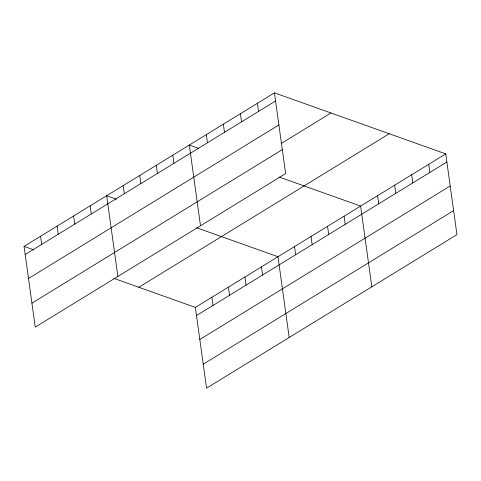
<?xml version="1.0" encoding="UTF-8"?>
<svg xmlns="http://www.w3.org/2000/svg" width="481" height="481" viewBox="0 0 481 481"><rect width="100%" height="100%" fill="white"/><g stroke="black" fill="none" stroke-linecap="round" stroke-linejoin="round"><path stroke-width="0.72" d="M274.441 92.845L285.642 173.593L35.251 327.128L24.05 246.386L274.441 92.845L445.749 153.872L456.95 234.614L206.559 388.155L195.358 307.407L113.865 278.379M25.18 254.521L275.571 100.986M28.505 278.481L278.896 124.946M281.151 143.53L330.97 112.987M31.932 303.168L282.317 149.633M138.823 287.271L389.213 133.73M195.358 307.407L445.749 153.872M196.488 315.548L446.873 162.007M199.807 339.508L450.198 185.967M203.235 364.195L453.625 210.654M198.382 148.28L189.31 145.052L200.511 225.793M279.118 177.044L360.612 206.072L371.819 286.82M116.45 199.2L106.68 195.719L117.881 276.461M196.495 227.711L277.982 256.74L289.189 337.488M24.05 246.386L33.82 249.867M428.721 164.31L429.846 172.451M411.694 174.753L412.824 182.888M394.667 185.191L395.797 193.332M377.639 195.635L378.769 203.77M344.089 216.209L345.22 224.344M327.561 226.341L328.691 234.481M311.039 236.472L312.163 244.613M294.51 246.609L295.641 254.744M257.413 103.289L258.544 111.424M240.386 113.726L241.516 121.867M261.46 266.877L262.59 275.012M244.931 277.008L246.062 285.149M223.358 124.17L224.489 132.305M228.409 287.145L229.539 295.28M206.331 134.608L207.461 142.749M211.88 297.276L213.011 305.417M172.781 155.183L173.912 163.324M156.253 165.32L157.383 173.455M139.73 175.451L140.861 183.592M123.202 185.582L124.332 193.723M90.151 205.85L91.282 213.991M73.629 215.987L74.753 224.122M57.101 226.118L58.231 234.259M40.578 236.249L41.703 244.39"/></g></svg>
